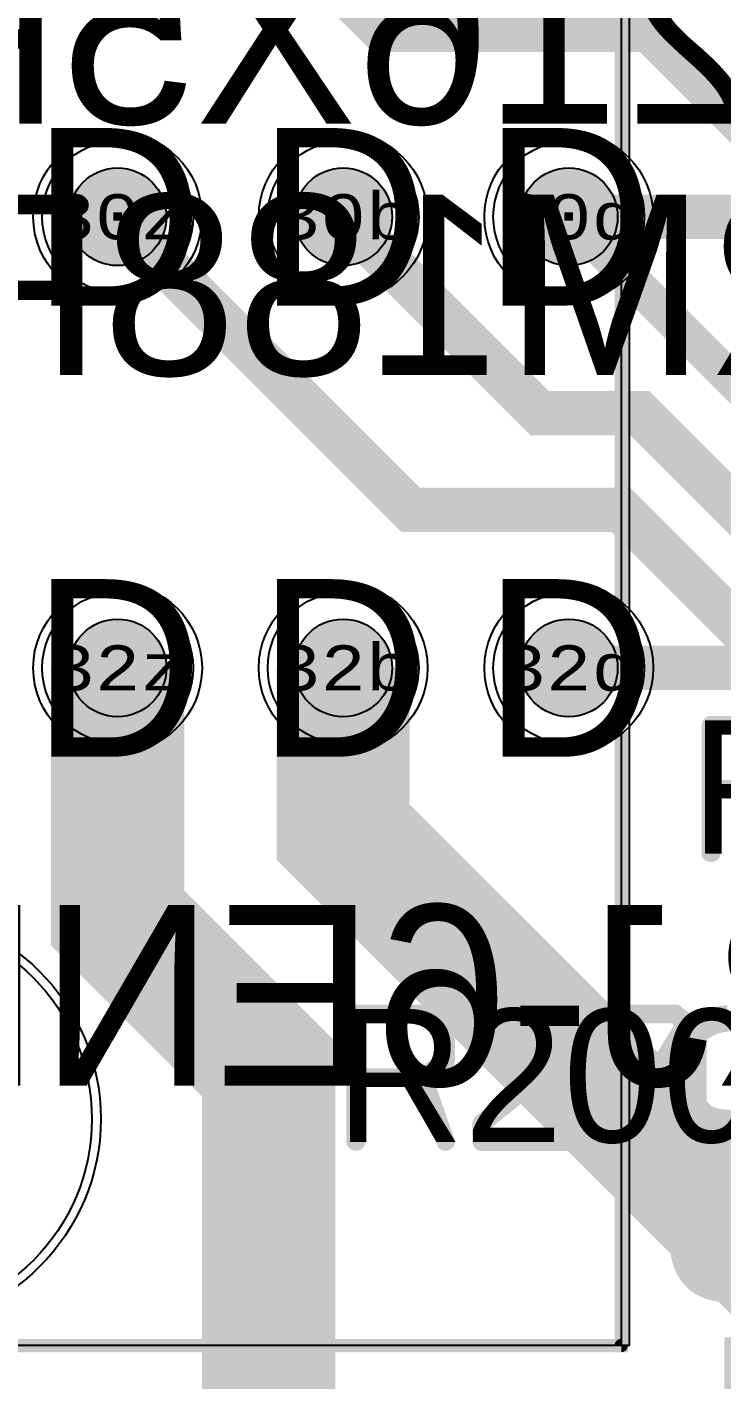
# Model space of a CAD drawing. Extents: x -18 to 179, y -60 to 172.
# Drawn here: x 4.28 to 12.1, y 37.61 to 52.85 of the extents above; entities that cross this region are included whole.
import ezdxf
from ezdxf.enums import TextEntityAlignment as Align

# ---------------------------------------------------------------- set-up
doc = ezdxf.new("R2010")
doc.units = 0
doc.header["$MEASUREMENT"] = 0
for name, color, linetype in [('ASSEMBLY_OUTLINES_BTM', 191, 'CONTINUOUS'), ('ASSEMBLY_PART_NUMBERS_BTM', 191, 'CONTINUOUS'), ('DRILL_DRAWING', 21, 'CONTINUOUS'), ('GENERATED_SILKSCREEN_BTM', 255, 'CONTINUOUS'), ('GENERATED_SILKSCREEN_TOP', 140, 'CONTINUOUS'), ('MOUNTING_HOLE_PADS_LAYER14', 150, 'CONTINUOUS'), ('MOUNTING_HOLE_PADS_LAYER15', 230, 'CONTINUOUS'), ('PART_HOLES_LAYER_BOTTOM', 30, 'CONTINUOUS'), ('PART_HOLES_LAYER_TOP', 30, 'CONTINUOUS'), ('PART_PADS_LAYER_BOTTOM', 230, 'CONTINUOUS'), ('PART_PADS_LAYER_TOP', 150, 'CONTINUOUS'), ('PIN_NUMBERS_BTM', 8, 'CONTINUOUS'), ('PIN_NUMBERS_TOP', 8, 'CONTINUOUS'), ('PLACEMENT_OUTLINES_BTM', 222, 'CONTINUOUS'), ('SILKSCREEN_OUTLINES_BTM', 211, 'CONTINUOUS'), ('SILKSCREEN_REF_DES_TOP', 150, 'CONTINUOUS'), ('SOLDERMASK_PADS_BTM', 102, 'CONTINUOUS'), ('SOLDERMASK_PADS_TOP', 102, 'CONTINUOUS'), ('TRACES_LAYER_BOTTOM', 230, 'CONTINUOUS'), ('TRACES_LAYER_TOP', 150, 'CONTINUOUS')]:
    doc.layers.add(name, color=color, linetype=linetype)
doc.styles.add('COURIER_NEW', font='COUR.TTF')
doc.styles.add('VERIBEST_GERBER_0', font='txt')

msp = doc.modelspace()

# ---------------------------------------------------------------- hatches: boundary and pattern name
at = {"layer": 'PART_HOLES_LAYER_BOTTOM'}
h = msp.add_hatch(color=256, dxfattribs=at)
edge = h.paths.add_edge_path()
edge.add_arc((5.3, 50.71), 0.55, 0, 360)
h = msp.add_hatch(color=256, dxfattribs=at)
edge = h.paths.add_edge_path()
edge.add_arc((7.84, 50.71), 0.55, 0, 360)
h = msp.add_hatch(color=256, dxfattribs=at)
edge = h.paths.add_edge_path()
edge.add_arc((10.38, 50.71), 0.55, 0, 360)
h = msp.add_hatch(color=256, dxfattribs=at)
edge = h.paths.add_edge_path()
edge.add_arc((5.3, 45.63), 0.55, 0, 360)
h = msp.add_hatch(color=256, dxfattribs=at)
edge = h.paths.add_edge_path()
edge.add_arc((7.84, 45.63), 0.55, 0, 360)
h = msp.add_hatch(color=256, dxfattribs=at)
edge = h.paths.add_edge_path()
edge.add_arc((10.38, 45.63), 0.55, 0, 360)
at = {"layer": 'PART_HOLES_LAYER_TOP'}
h = msp.add_hatch(color=256, dxfattribs=at)
edge = h.paths.add_edge_path()
edge.add_arc((5.3, 50.71), 0.55, 0, 360)
h = msp.add_hatch(color=256, dxfattribs=at)
edge = h.paths.add_edge_path()
edge.add_arc((7.84, 50.71), 0.55, 0, 360)
h = msp.add_hatch(color=256, dxfattribs=at)
edge = h.paths.add_edge_path()
edge.add_arc((10.38, 50.71), 0.55, 0, 360)
h = msp.add_hatch(color=256, dxfattribs=at)
edge = h.paths.add_edge_path()
edge.add_arc((5.3, 45.63), 0.55, 0, 360)
h = msp.add_hatch(color=256, dxfattribs=at)
edge = h.paths.add_edge_path()
edge.add_arc((7.84, 45.63), 0.55, 0, 360)
h = msp.add_hatch(color=256, dxfattribs=at)
edge = h.paths.add_edge_path()
edge.add_arc((10.38, 45.63), 0.55, 0, 360)

# ---------------------------------------------------------------- linework, layer by layer
at = {"layer": 'ASSEMBLY_OUTLINES_BTM'}
for points in [[(-10.94, 38), (-10.94, 132), (11.06, 132), (11.06, 38)], [(0, 38), (0, 132), (10.97, 132), (10.97, 38)]]:
    msp.add_lwpolyline(points, close=True, dxfattribs=at)
at = {"layer": 'GENERATED_SILKSCREEN_BTM', "const_width": 0.15}
for points in [[(10.970005, 51.422404, 0.000003461), (10.969995, 51.422412), (10.969995, 55.077588, 0.000003461), (10.970005, 55.077596), (10.970005, 51.422404)], [(10.970005, 46.342404, 0.000003461), (10.969995, 46.342412), (10.969995, 49.997588, 0.000003461), (10.970005, 49.997596), (10.970005, 46.342404)], [(10.970005, 38, -0.414213562), (10.97, 37.999995), (1.34, 37.999995, -0.414213562), (1.339995, 38), (1.339995, 38.709019, 0.000001377), (1.340005, 38.709011), (1.340005, 38.000005), (10.969995, 38.000005), (10.969995, 44.917588, 0.000003461), (10.970005, 44.917596), (10.970005, 38)]]:
    msp.add_lwpolyline(points, format="xyb", dxfattribs=at)
at = {"layer": 'GENERATED_SILKSCREEN_TOP', "const_width": 0.15}
for points in [[(12.73925, 45.0145), (11.98325, 45.0145), (11.96975, 45.0115), (11.96075, 45.004), (11.95325, 44.995), (11.95025, 44.9845), (11.95025, 43.5445), (11.95325, 43.5325), (11.96075, 43.525), (11.96975, 43.5205), (11.98025, 43.519), (11.99225, 43.5205), (12.00275, 43.525), (12.01025, 43.5325), (12.01325, 43.5445), (12.01325, 44.2345), (12.71825, 44.2345)], [(12.01325, 44.953), (12.73025, 44.953), (12.96425, 44.764), (12.96425, 44.485), (12.73025, 44.2945), (12.01325, 44.2945), (12.01325, 44.953)], [(9.0145, 41.1945), (9.019, 41.1975), (9.0205, 41.205), (9.025, 41.2125), (9.025, 41.22), (9.025, 41.529), (9.025, 41.5365), (9.0205, 41.541), (9.0205, 41.5455), (9.019, 41.547), (9.0175, 41.5485), (9.0145, 41.5515), (8.7595, 41.7585), (8.752, 41.7615), (8.746, 41.763), (8.74, 41.7645), (7.984, 41.7645), (7.9705, 41.7615), (7.9615, 41.754), (7.954, 41.745), (7.951, 41.7345), (7.951, 40.2945), (7.954, 40.2825), (7.9615, 40.275), (7.9705, 40.2705), (7.981, 40.269), (7.993, 40.2705), (8.0035, 40.275), (8.011, 40.2825), (8.014, 40.2945), (8.014, 40.9845), (8.719, 40.9845), (8.965, 40.2855), (8.971, 40.275), (8.9815, 40.269), (8.9935, 40.2675), (9.0025, 40.2705), (9.0115, 40.275), (9.019, 40.2825), (9.0235, 40.293), (9.0205, 40.305), (8.7745, 41.004), (9.0145, 41.1945)], [(8.014, 41.703), (8.731, 41.703), (8.965, 41.514), (8.965, 41.235), (8.731, 41.0445), (8.014, 41.0445), (8.014, 41.703)], [(10.1785, 41.7585), (10.4305, 41.553), (10.435, 41.5455), (10.4365, 41.5395), (10.4395, 41.535), (10.441, 41.529), (10.441, 41.3235), (10.4395, 41.3175), (10.4365, 41.3085), (10.435, 41.301), (10.4305, 41.298), (9.4315, 40.4865), (9.4315, 40.326), (10.411, 40.326), (10.4215, 40.323), (10.4305, 40.317), (10.435, 40.3065), (10.4365, 40.2945), (10.435, 40.284), (10.4305, 40.2735), (10.4215, 40.2675), (10.411, 40.2645), (9.4, 40.2645), (9.388, 40.2675), (9.3805, 40.275), (9.373, 40.2825), (9.37, 40.2945), (9.37, 40.5), (9.3715, 40.5045), (9.3745, 40.515), (9.3775, 40.5195), (9.3805, 40.5225), (9.3835, 40.5255), (10.381, 41.3385), (10.381, 41.514), (10.147, 41.703), (9.6625, 41.703), (9.418, 41.5035), (9.4075, 41.5005), (9.397, 41.502), (9.388, 41.5065), (9.382, 41.5155), (9.376, 41.5245), (9.3745, 41.535), (9.3745, 41.541), (9.376, 41.5455), (9.3835, 41.553), (9.6355, 41.7585), (9.6415, 41.76), (9.646, 41.7615), (9.6475, 41.763), (9.6535, 41.7645), (10.159, 41.7645), (10.165, 41.763), (10.1665, 41.763), (10.168, 41.7615), (10.1725, 41.76), (10.1785, 41.7585)], [(10.801, 41.553), (11.053, 41.7585), (11.059, 41.76), (11.0635, 41.7615), (11.065, 41.763), (11.071, 41.7645), (11.5765, 41.7645), (11.5825, 41.763), (11.584, 41.763), (11.5855, 41.7615), (11.59, 41.76), (11.596, 41.7585), (11.848, 41.553), (11.8525, 41.5455), (11.854, 41.5395), (11.857, 41.535), (11.8585, 41.529), (11.8585, 40.5), (11.857, 40.4955), (11.854, 40.485), (11.8525, 40.482), (11.848, 40.476), (11.596, 40.2705), (11.59, 40.269), (11.587, 40.2675), (11.584, 40.266), (11.581, 40.2645), (11.5765, 40.2645), (11.071, 40.2645), (11.065, 40.266), (11.059, 40.2675), (11.053, 40.2705), (10.801, 40.476), (10.798, 40.479), (10.795, 40.4805), (10.792, 40.485), (10.789, 40.4955), (10.7875, 40.5), (10.7875, 41.529), (10.789, 41.535), (10.792, 41.5395), (10.795, 41.5455), (10.801, 41.553)], [(10.849, 41.514), (10.849, 40.515), (10.9375, 40.44), (11.6635, 41.6235), (11.5645, 41.703), (11.08, 41.703), (10.849, 41.514)], [(10.9855, 40.401), (11.08, 40.326), (11.5645, 40.326), (11.7985, 40.515), (11.7985, 41.514), (11.71, 41.5845), (10.9855, 40.401)]]:
    msp.add_lwpolyline(points, dxfattribs=at)
at = {"layer": 'MOUNTING_HOLE_PADS_LAYER14'}
msp.add_circle((2.76, 40.55), 2.25, dxfattribs=at)
at = {"layer": 'MOUNTING_HOLE_PADS_LAYER15'}
msp.add_circle((2.76, 40.55), 2.25, dxfattribs=at)
at = {"layer": 'PART_HOLES_LAYER_BOTTOM'}
for centre in [(5.3, 50.71), (7.84, 50.71), (10.38, 50.71), (5.3, 45.63), (7.84, 45.63), (10.38, 45.63)]:
    msp.add_circle(centre, 0.55, dxfattribs=at)
at = {"layer": 'PART_HOLES_LAYER_TOP'}
for centre in [(5.3, 50.71), (7.84, 50.71), (10.38, 50.71), (5.3, 45.63), (7.84, 45.63), (10.38, 45.63)]:
    msp.add_circle(centre, 0.55, dxfattribs=at)
at = {"layer": 'PART_PADS_LAYER_BOTTOM'}
for centre in [(5.3, 50.71), (7.84, 50.71), (10.38, 50.71), (5.3, 45.63), (7.84, 45.63), (10.38, 45.63)]:
    msp.add_circle(centre, 0.85, dxfattribs=at)
at = {"layer": 'PART_PADS_LAYER_TOP'}
for centre in [(5.3, 50.71), (7.84, 50.71), (10.38, 50.71), (5.3, 45.63), (7.84, 45.63), (10.38, 45.63)]:
    msp.add_circle(centre, 0.85, dxfattribs=at)
at = {"layer": 'PLACEMENT_OUTLINES_BTM'}
msp.add_lwpolyline([(0.59, 38), (0.59, 132), (10.97, 132), (10.97, 38)], close=True, dxfattribs=at)
at = {"layer": 'SILKSCREEN_OUTLINES_BTM'}
msp.add_lwpolyline([(1.34, 38), (1.34, 132), (10.97, 132), (10.97, 38)], close=True, dxfattribs=at)
at = {"layer": 'SOLDERMASK_PADS_BTM'}
for centre, radius in [((5.3, 50.71), 0.95), ((7.84, 50.71), 0.95), ((10.38, 50.71), 0.95), ((5.3, 45.63), 0.95), ((7.84, 45.63), 0.95), ((10.38, 45.63), 0.95), ((2.76, 40.55), 2.35)]:
    msp.add_circle(centre, radius, dxfattribs=at)
at = {"layer": 'SOLDERMASK_PADS_TOP'}
for centre, radius in [((5.3, 50.71), 0.95), ((7.84, 50.71), 0.95), ((10.38, 50.71), 0.95), ((5.3, 45.63), 0.95), ((7.84, 45.63), 0.95), ((10.38, 45.63), 0.95), ((2.76, 40.55), 2.35)]:
    msp.add_circle(centre, radius, dxfattribs=at)
at = {"layer": 'TRACES_LAYER_BOTTOM', "const_width": 0.5}
for points in [[(14.6, 51.25), (13.525, 51.25), (12.985, 50.71), (10.38, 50.71)], [(14.8, 45.5), (13.75, 45.5), (13.62, 45.63), (10.38, 45.63)]]:
    msp.add_lwpolyline(points, dxfattribs=at)
at = {"layer": 'TRACES_LAYER_TOP'}
for points, const_width in [([(14.35, 49.75), (11.284761, 52.815239), (8.274761, 52.815239), (5.3, 55.79)], 0.5), ([(5.3, 50.71), (8.599266, 47.410734), (10.965673, 47.410734), (14.8, 43.576407), (14.8, 40.75)], 0.5), ([(14.55, 46.25), (13.428759, 46.25), (11.178759, 48.5), (10.05, 48.5), (7.84, 50.71)], 0.5), ([(10.38, 50.71), (13.310928, 47.779072), (17.388328, 47.779072), (19.012754, 46.154646), (19.012754, 29.976709), (23.289463, 25.7), (28.4, 25.7)], 0.4), ([(7, 36.35), (7, 41.114105), (5.3, 42.814105), (5.3, 45.63)], 1.5), ([(13.75, 26.75), (13.75, 37.871554), (7.84, 43.781554), (7.84, 45.63)], 1.5)]:
    msp.add_lwpolyline(points, dxfattribs=dict(at, const_width=const_width))

# ---------------------------------------------------------------- texts
at = {"layer": 'ASSEMBLY_PART_NUMBERS_BTM', "style": 'VERIBEST_GERBER_0', "text_generation_flag": 2}
for s, p in [('C3216X5R1E106M085AC', (16, 53.79)), ('GRM188R71H104KA93D', (16, 50.96)), ('ERJ-6ENF2000V', (15.75, 42.96))]:
    msp.add_text(s, height=2.032, dxfattribs=at).set_placement(p, align=Align.TOP_LEFT)
at = {"layer": 'DRILL_DRAWING', "style": 'VERIBEST_GERBER_0'}
for p in [(5.3, 50.71), (7.84, 50.71), (10.38, 50.71), (5.3, 45.63), (7.84, 45.63), (10.38, 45.63)]:
    msp.add_text('D', height=2, dxfattribs=at).set_placement(p, align=Align.MIDDLE_CENTER)
at = {"layer": 'PIN_NUMBERS_BTM', "style": 'COURIER_NEW'}
for s, p in [('30z', (5.3, 50.71)), ('30b', (7.84, 50.71)), ('30d', (10.38, 50.71)), ('32z', (5.3, 45.63)), ('32b', (7.84, 45.63)), ('32d', (10.38, 45.63))]:
    msp.add_text(s, height=0.508, dxfattribs=at).set_placement(p, align=Align.MIDDLE_CENTER)
at = {"layer": 'PIN_NUMBERS_TOP', "style": 'COURIER_NEW'}
for s, p in [('30z', (5.3, 50.71)), ('30b', (7.84, 50.71)), ('30d', (10.38, 50.71)), ('32z', (5.3, 45.63)), ('32b', (7.84, 45.63)), ('32d', (10.38, 45.63))]:
    msp.add_text(s, height=0.508, dxfattribs=at).set_placement(p, align=Align.MIDDLE_CENTER)
at = {"layer": 'SILKSCREEN_OUTLINES_BTM', "style": 'VERIBEST_GERBER_0', "text_generation_flag": 2}
msp.add_text('32z', height=2.5, rotation=90, dxfattribs=at).set_placement((14.8, 36.61), align=Align.BOTTOM_RIGHT)
at = {"layer": 'SILKSCREEN_REF_DES_TOP', "style": 'VERIBEST_GERBER_0'}
for s, p in [('R201', (11.75, 45.04)), ('R200', (7.75, 41.79))]:
    msp.add_text(s, height=1.5, dxfattribs=at).set_placement(p, align=Align.TOP_LEFT)

doc.saveas('drawing.dxf')
